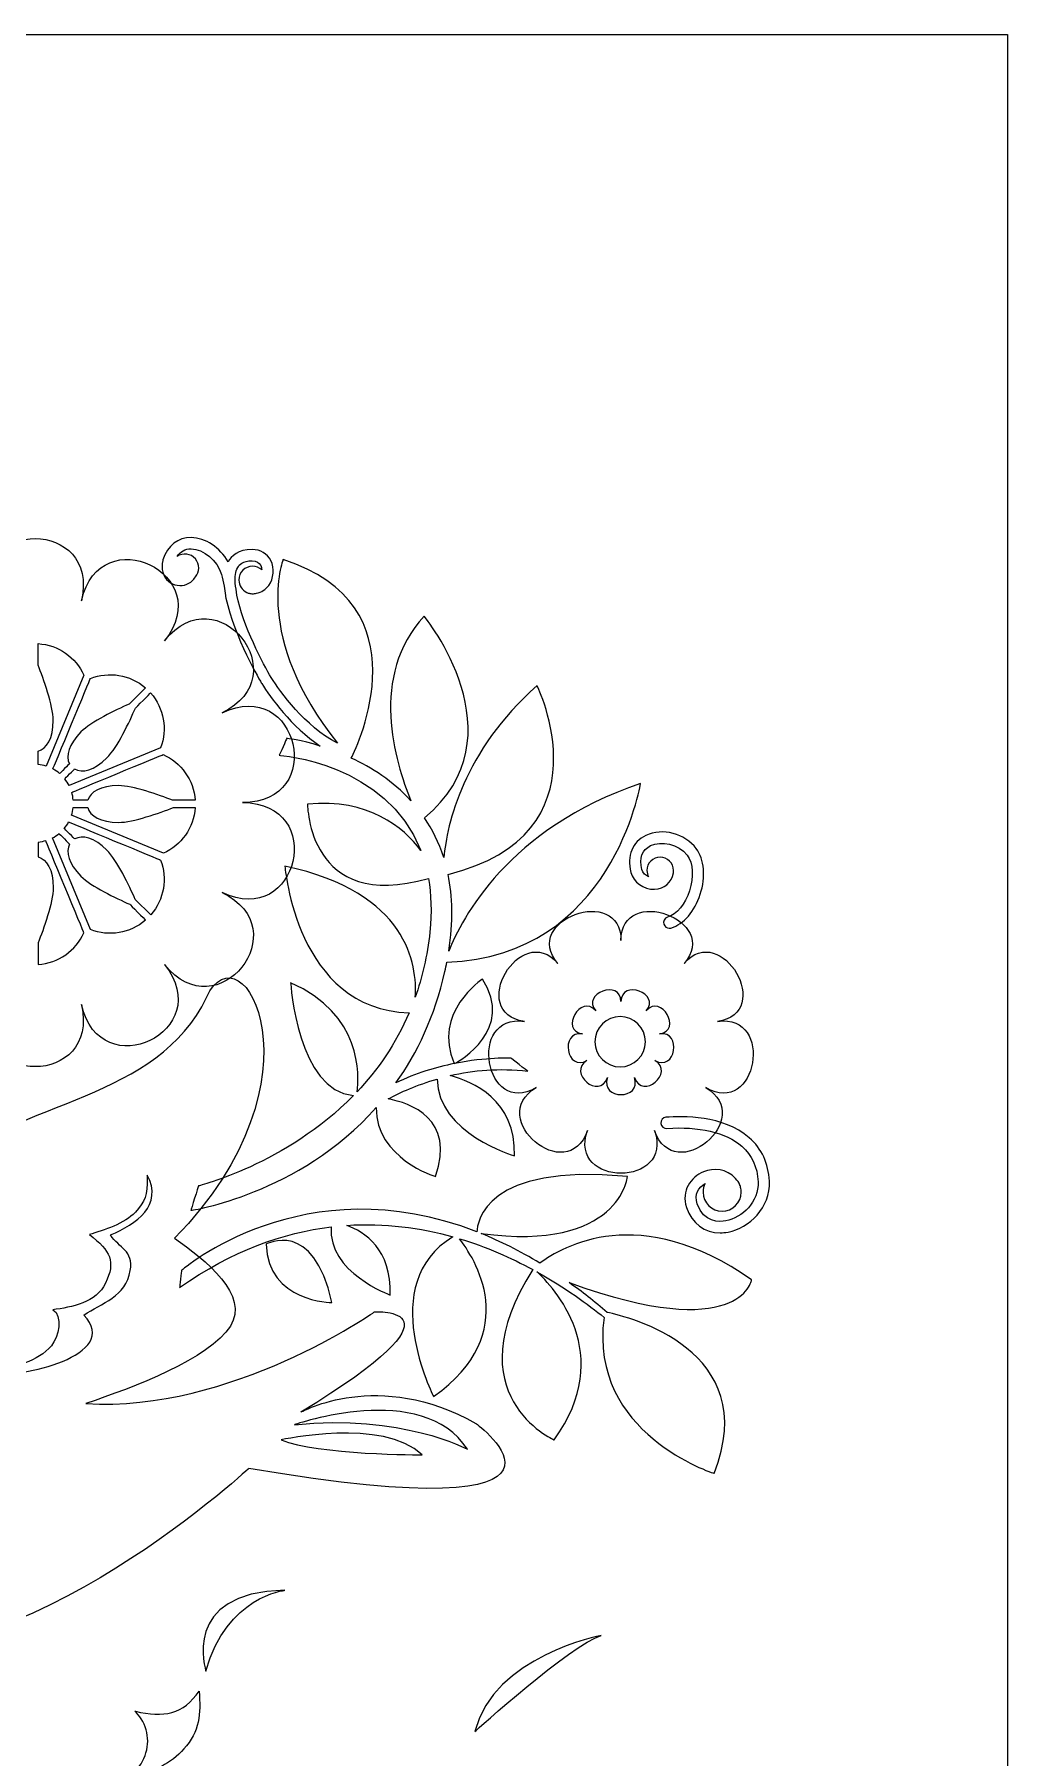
# Model space of a CAD drawing. Header units: millimetres. Extents: x -104 to 124, y -146 to 83.
# Drawn here: x 50 to 124.2, y -48.5 to 82.9 of the extents above; entities that cross this region are included whole.
import ezdxf

# ---------------------------------------------------------------- set-up
doc = ezdxf.new("R2010")
doc.units = ezdxf.units.MM
doc.header["$MEASUREMENT"] = 0
doc.layers.add('layer 1', color=7, linetype='Continuous')

msp = doc.modelspace()

# ---------------------------------------------------------------- linework, layer by layer
at = {"layer": 'layer 1', "color": 251}
msp.add_open_spline([(-104.4422, -145.6693), (-104.4422, -145.6693), (124.1578, -145.6693), (124.1578, -145.6693), (124.1578, -145.6693), (124.1578, -145.6693), (124.1578, 82.9307), (124.1578, 82.9307), (124.1578, 82.9307), (124.1578, 82.9307), (-104.4422, 82.9307), (-104.4422, 82.9307), (-104.4422, 82.9307), (-104.4422, 82.9307), (-104.4422, -145.6693), (-104.4422, -145.6693)], degree=3, knots=[0, 0, 0, 0, 0.2, 0.2, 0.2, 0.20000001, 0.4, 0.4, 0.4, 0.40000001, 0.6, 0.6, 0.6, 0.60000001, 1, 1, 1, 1], dxfattribs=at)
at = {"layer": 'layer 1', "color": 7}
for points, knots in [([(35.7967, 17.4781), (29.965, 14.6696), (36.146, 6.9194), (40.1817, 11.9803), (40.1817, 11.9803), (36.146, 6.9194), (45.0772, 2.618), (46.518, 8.9288), (46.518, 8.9288), (45.0773, 2.618), (54.9899, 2.618), (53.5492, 8.9288), (53.5492, 8.9288), (54.99, 2.618), (63.9212, 6.9194), (59.8854, 11.9803), (59.8854, 11.9803), (63.9213, 6.9194), (70.1022, 14.6696), (64.2705, 17.478), (64.2705, 17.478), (70.1023, 14.6696), (72.3078, 24.3343), (65.835, 24.3343), (65.835, 24.3343), (72.3078, 24.3343), (70.1022, 33.999), (64.2705, 31.1901), (64.2705, 31.1901), (70.1023, 33.999), (63.9212, 41.7495), (59.8854, 36.6885), (59.8854, 36.6885), (63.9213, 41.7496), (54.9899, 46.05), (53.5492, 39.7401), (53.5492, 39.7401), (54.99, 46.05), (45.0772, 46.05), (46.518, 39.7401), (46.518, 39.7401), (45.0773, 46.05), (36.146, 41.7495), (40.1817, 36.6885), (40.1817, 36.6885), (36.146, 41.7496), (29.9649, 33.999), (35.7967, 31.1901), (35.7967, 31.1901), (29.965, 33.999), (27.7594, 24.3343), (34.2318, 24.3343), (34.2318, 24.3343), (27.7594, 24.3343), (29.9649, 14.6696), (35.7967, 17.4781)], [0, 0, 0, 0, 0.06666667, 0.06666667, 0.06666667, 0.06666668, 0.13333333, 0.13333333, 0.13333333, 0.13333334, 0.2, 0.2, 0.2, 0.20000001, 0.26666667, 0.26666667, 0.26666667, 0.26666668, 0.33333333, 0.33333333, 0.33333333, 0.33333334, 0.4, 0.4, 0.4, 0.40000001, 0.46666667, 0.46666667, 0.46666667, 0.46666668, 0.53333333, 0.53333333, 0.53333333, 0.53333334, 0.6, 0.6, 0.6, 0.60000001, 0.66666667, 0.66666667, 0.66666667, 0.66666668, 0.73333333, 0.73333333, 0.73333333, 0.73333334, 0.8, 0.8, 0.8, 0.80000001, 0.86666667, 0.86666667, 0.86666667, 0.86666668, 1, 1, 1, 1]), ([(53.7359, 34.059), (53.1192, 35.4076), (51.8019, 36.3662), (50.2469, 36.4617), (50.2469, 36.4617), (50.2469, 36.4617), (50.2468, 34.8241), (50.2468, 34.8241), (50.2468, 34.8241), (50.6518, 33.7891), (51.3941, 31.7384), (51.3941, 30.6112), (51.3941, 30.6112), (51.3941, 29.2361), (50.8992, 28.4287), (50.2469, 28.2632), (50.2469, 28.2632), (50.2469, 28.2632), (50.2468, 27.25), (50.2468, 27.25), (50.2468, 27.25), (50.4589, 27.2288), (50.6643, 27.1844), (50.8621, 27.1209), (50.8621, 27.1209), (50.8621, 27.1209), (53.7359, 34.059), (53.7359, 34.059)], [0, 0, 0, 0, 0.24999999, 0.25, 0.25, 0.25, 0.37499999, 0.375, 0.375, 0.375, 0.49999999, 0.5, 0.5, 0.5, 0.62499999, 0.625, 0.625, 0.625, 0.74999999, 0.75, 0.75, 0.75, 0.87499999, 0.875, 0.875, 0.875, 1, 1, 1, 1]), ([(58.4274, 33.0902), (57.2445, 34.1129), (55.6211, 34.3489), (54.2315, 33.8042), (54.2315, 33.8042), (54.2315, 33.8042), (51.3726, 26.9021), (51.3726, 26.9021), (51.3726, 26.9021), (51.556, 26.8023), (51.7261, 26.682), (51.8845, 26.5477), (51.8845, 26.5477), (51.8845, 26.5477), (52.6397, 27.3029), (52.6397, 27.3029), (52.6397, 27.3029), (52.3296, 27.8832), (52.5632, 28.7843), (53.5129, 29.7332), (53.5129, 29.7332), (54.2809, 30.5015), (56.1428, 31.3891), (57.1881, 31.8509), (57.1881, 31.8509), (57.1881, 31.8509), (58.4274, 33.0902), (58.4274, 33.0902)], [0, 0, 0, 0, 0.24999999, 0.25, 0.25, 0.25, 0.37499999, 0.375, 0.375, 0.375, 0.49999999, 0.5, 0.5, 0.5, 0.62499999, 0.625, 0.625, 0.625, 0.74999999, 0.75, 0.75, 0.75, 0.87499999, 0.875, 0.875, 0.875, 1, 1, 1, 1]), ([(59.5885, 28.5242), (60.1095, 29.9156), (59.8559, 31.5288), (58.8215, 32.6986), (58.8215, 32.6986), (58.8215, 32.6986), (57.6675, 31.544), (57.6675, 31.544), (57.6675, 31.544), (57.2223, 30.5273), (56.2956, 28.5479), (55.4972, 27.7491), (55.4972, 27.7491), (54.5236, 26.7765), (53.6025, 26.5554), (53.0243, 26.9011), (53.0243, 26.9011), (53.0243, 26.9011), (52.2718, 26.1486), (52.2718, 26.1486), (52.2718, 26.1486), (52.3999, 25.9888), (52.5117, 25.8159), (52.6045, 25.6318), (52.6045, 25.6318), (52.6045, 25.6318), (59.5885, 28.5242), (59.5885, 28.5242)], [0, 0, 0, 0, 0.24999999, 0.25, 0.25, 0.25, 0.37499999, 0.375, 0.375, 0.375, 0.49999999, 0.5, 0.5, 0.5, 0.62499999, 0.625, 0.625, 0.625, 0.74999999, 0.75, 0.75, 0.75, 0.87499999, 0.875, 0.875, 0.875, 1, 1, 1, 1]), ([(62.224, 24.5167), (62.115, 26.078), (61.1361, 27.3964), (59.7698, 27.9969), (59.7698, 27.9969), (59.7698, 27.9969), (52.8105, 25.115), (52.8105, 25.115), (52.8105, 25.115), (52.8673, 24.9227), (52.9036, 24.7223), (52.9202, 24.516), (52.9202, 24.516), (52.9202, 24.516), (54.035, 24.5159), (54.035, 24.5159), (54.035, 24.5159), (54.2184, 25.152), (55.0238, 25.6294), (56.375, 25.6293), (56.375, 25.6293), (57.4724, 25.6297), (59.4445, 24.9266), (60.5028, 24.5167), (60.5028, 24.5167), (60.5028, 24.5167), (62.224, 24.5167), (62.224, 24.5167)], [0, 0, 0, 0, 0.24999999, 0.25, 0.25, 0.25, 0.37499999, 0.375, 0.375, 0.375, 0.49999999, 0.5, 0.5, 0.5, 0.62499999, 0.625, 0.625, 0.625, 0.74999999, 0.75, 0.75, 0.75, 0.87499999, 0.875, 0.875, 0.875, 1, 1, 1, 1]), ([(59.7945, 20.4689), (61.1547, 21.0778), (62.1242, 22.3986), (62.2247, 23.96), (62.2247, 23.96), (62.2247, 23.96), (60.56, 23.96), (60.56, 23.96), (60.56, 23.96), (59.5168, 23.5532), (57.4919, 22.8244), (56.375, 22.824), (56.375, 22.824), (55.0072, 22.824), (54.2004, 23.313), (54.0291, 23.96), (54.0291, 23.96), (54.0291, 23.96), (52.9146, 23.96), (52.9146, 23.96), (52.9146, 23.96), (52.8934, 23.7564), (52.8514, 23.5589), (52.7907, 23.3698), (52.7907, 23.3698), (52.7907, 23.3698), (59.7945, 20.4689), (59.7945, 20.4689)], [0, 0, 0, 0, 0.24999999, 0.25, 0.25, 0.25, 0.37499999, 0.375, 0.375, 0.375, 0.49999999, 0.5, 0.5, 0.5, 0.62499999, 0.625, 0.625, 0.625, 0.74999999, 0.75, 0.75, 0.75, 0.87499999, 0.875, 0.875, 0.875, 1, 1, 1, 1]), ([(58.8328, 15.7671), (59.8646, 16.9436), (60.1123, 18.5635), (59.5797, 19.9557), (59.5797, 19.9557), (59.5797, 19.9557), (52.5738, 22.8575), (52.5738, 22.8575), (52.5738, 22.8575), (52.4778, 22.6808), (52.365, 22.515), (52.2366, 22.3623), (52.2366, 22.3623), (52.2366, 22.3623), (53.0366, 21.5618), (53.0366, 21.5618), (53.0366, 21.5618), (53.6162, 21.8962), (54.531, 21.6705), (55.4972, 20.7049), (55.4972, 20.7049), (56.2846, 19.9171), (57.1998, 17.9762), (57.651, 16.9485), (57.651, 16.9485), (57.651, 16.9485), (58.8328, 15.7671), (58.8328, 15.7671)], [0, 0, 0, 0, 0.24999999, 0.25, 0.25, 0.25, 0.37499999, 0.375, 0.375, 0.375, 0.49999999, 0.5, 0.5, 0.5, 0.62499999, 0.625, 0.625, 0.625, 0.74999999, 0.75, 0.75, 0.75, 0.87499999, 0.875, 0.875, 0.875, 1, 1, 1, 1]), ([(50.2455, 21.3046), (50.4473, 21.3248), (50.6437, 21.3653), (50.8325, 21.4238), (50.8325, 21.4238), (50.8325, 21.4238), (53.7394, 14.4047), (53.7394, 14.4047), (53.7394, 14.4047), (53.1256, 13.0507), (51.8047, 12.0883), (50.2461, 11.9927), (50.2461, 11.9927), (50.2461, 11.9927), (50.2462, 13.6275), (50.2462, 13.6275), (50.2462, 13.6275), (50.6505, 14.6619), (51.3941, 16.715), (51.3941, 17.8435), (51.3941, 17.8435), (51.3941, 19.2183), (50.8984, 20.0272), (50.2454, 20.1916), (50.2454, 20.1916), (50.2454, 20.1916), (50.2455, 21.3046), (50.2455, 21.3046)], [0, 0, 0, 0, 0.125, 0.125, 0.125, 0.12500001, 0.25, 0.25, 0.25, 0.25000001, 0.375, 0.375, 0.375, 0.37500001, 0.5, 0.5, 0.5, 0.50000001, 0.625, 0.625, 0.625, 0.62500001, 0.75, 0.75, 0.75, 0.75000001, 1, 1, 1, 1]), ([(54.2417, 14.6474), (55.6327, 14.1051), (57.2577, 14.3457), (58.4388, 15.3741), (58.4388, 15.3741), (58.4388, 15.3741), (57.2266, 16.5865), (57.2266, 16.5865), (57.2266, 16.5865), (56.189, 17.0437), (54.2901, 17.9434), (53.5129, 18.7209), (53.5129, 18.7209), (52.5558, 19.6776), (52.3255, 20.5857), (52.6469, 21.166), (52.6469, 21.166), (52.6469, 21.166), (51.8425, 21.9703), (51.8425, 21.9703), (51.8425, 21.9703), (51.689, 21.8433), (51.5222, 21.7333), (51.3451, 21.6387), (51.3451, 21.6387), (51.3451, 21.6387), (54.2417, 14.6474), (54.2417, 14.6474)], [0, 0, 0, 0, 0.24999999, 0.25, 0.25, 0.25, 0.37499999, 0.375, 0.375, 0.375, 0.49999999, 0.5, 0.5, 0.5, 0.62499999, 0.625, 0.625, 0.625, 0.74999999, 0.75, 0.75, 0.75, 0.87499999, 0.875, 0.875, 0.875, 1, 1, 1, 1]), ([(17.0244, -3.0032), (17.0244, -3.0032), (19.3919, -5.0475), (19.3919, -5.0475), (19.3919, -5.0475), (20.5755, -12.3641), (20.4675, -34.0988), (33.7019, -39.2635), (33.7019, -39.2635), (46.9368, -44.4278), (66.3042, -26.4594), (66.3042, -26.4594), (66.3042, -26.4594), (94.9248, -31.3008), (83.627, -23.0163), (83.627, -23.0163), (83.627, -23.0163), (76.2029, -18.8199), (70.285, -22.1555), (70.285, -22.1555), (70.285, -22.1555), (83.7347, -13.978), (75.8804, -14.5157), (75.8804, -14.5157), (75.8804, -14.5157), (75.8804, -14.5157), (64.9263, -22.2151), (53.8833, -21.5011), (53.8833, -21.5011), (57.4919, -20.2928), (63.3032, -18.1127), (64.9051, -15.5921), (64.9051, -15.5921), (66.3893, -13.2588), (63.0329, -10.5332), (60.6393, -8.8967), (60.6393, -8.8967), (72.5449, 3.2375), (65.7663, 15.258), (63.0763, 9.4781), (63.0763, 9.4781), (59.4534, 1.6955), (48.8371, 1.5519), (42.8212, -3.4904), (42.8212, -3.4904), (40.6252, -5.3308), (38.1, -7.1967), (36.4402, -9.5162), (36.4402, -9.5162), (35.0052, -7.3057), (33.5097, -5.001), (31.5503, -2.7877), (31.5503, -2.7877), (31.5091, -2.7414), (31.4688, -2.7023), (31.4283, -2.6568), (31.4283, -2.6568), (35.6377, -3.122), (39.4589, 1.4083), (39.4589, 1.4083), (39.4589, 1.4083), (39.459, 1.4083), (42.2667, 5.3813), (40.5881, 7.0037), (40.5881, 7.0037), (38.9746, 8.5638), (37.9194, 6.3616), (37.145, 2.2151), (37.145, 2.2151), (36.465, -1.4248), (32.8471, -2.1488), (31.0984, -2.3033), (31.0984, -2.3033), (31.0135, -2.2151), (30.928, -2.1251), (30.8441, -2.0412), (30.8441, -2.0412), (34.0646, -1.1906), (35.639, 3.991), (35.639, 3.991), (35.639, 3.991), (36.1235, 7.2186), (34.9663, 8.2698), (34.079, 8.0257), (34.079, 8.0257), (32.1, 7.4814), (34.6177, -0.423), (30.4394, -1.6535), (30.4394, -1.6535), (30.3012, -1.5254), (30.1632, -1.4065), (30.0267, -1.2905), (30.0267, -1.2905), (32.6052, 0.3676), (31.8728, 4.8514), (31.8728, 4.8514), (31.8728, 4.8514), (31.012, 9.4245), (28.0536, 7.9721), (28.376, 6.9494), (28.376, 6.9494), (28.6689, 6.0234), (32.8937, 1.6944), (29.5582, -0.9109), (29.5582, -0.9109), (23.9181, 3.3976), (19.9298, -2.1424), (19.9298, -2.1424), (19.9298, -2.1424), (19.9298, -2.1424), (17.3475, -1.7116), (17.3475, -1.7116), (17.3475, -1.7116), (17.3475, -1.7116), (18.9611, -3.1104), (18.9611, -3.1104), (18.9611, -3.1104), (18.9611, -3.1104), (17.0244, -3.0032), (17.0244, -3.0032)], [0, 0, 0, 0, 0.03225806, 0.03225806, 0.03225806, 0.03225807, 0.06451613, 0.06451613, 0.06451613, 0.06451614, 0.09677419, 0.09677419, 0.09677419, 0.0967742, 0.12903226, 0.12903226, 0.12903226, 0.12903227, 0.16129032, 0.16129032, 0.16129032, 0.16129033, 0.19354839, 0.19354839, 0.19354839, 0.1935484, 0.22580645, 0.22580645, 0.22580645, 0.22580646, 0.25806452, 0.25806452, 0.25806452, 0.25806453, 0.29032258, 0.29032258, 0.29032258, 0.29032259, 0.32258065, 0.32258065, 0.32258065, 0.32258066, 0.35483871, 0.35483871, 0.35483871, 0.35483872, 0.38709677, 0.38709677, 0.38709677, 0.38709678, 0.41935484, 0.41935484, 0.41935484, 0.41935485, 0.4516129, 0.4516129, 0.4516129, 0.45161291, 0.48387097, 0.48387097, 0.48387097, 0.48387098, 0.51612903, 0.51612903, 0.51612903, 0.51612904, 0.5483871, 0.5483871, 0.5483871, 0.54838711, 0.58064516, 0.58064516, 0.58064516, 0.58064517, 0.61290323, 0.61290323, 0.61290323, 0.61290324, 0.64516129, 0.64516129, 0.64516129, 0.6451613, 0.67741935, 0.67741935, 0.67741935, 0.67741936, 0.70967742, 0.70967742, 0.70967742, 0.70967743, 0.74193548, 0.74193548, 0.74193548, 0.74193549, 0.77419355, 0.77419355, 0.77419355, 0.77419356, 0.80645161, 0.80645161, 0.80645161, 0.80645162, 0.83870968, 0.83870968, 0.83870968, 0.83870969, 0.87096774, 0.87096774, 0.87096774, 0.87096775, 0.90322581, 0.90322581, 0.90322581, 0.90322582, 0.93548387, 0.93548387, 0.93548387, 0.93548388, 1, 1, 1, 1]), ([(94.6238, 8.0148), (95.6843, 8.0148), (96.5433, 7.155), (96.5433, 6.0949), (96.5433, 6.0949), (96.5433, 5.0353), (95.6843, 4.1755), (94.6238, 4.1755), (94.6238, 4.1755), (93.5634, 4.1755), (92.704, 5.0352), (92.704, 6.0949), (92.704, 6.0949), (92.704, 7.1551), (93.5634, 8.0148), (94.6238, 8.0148)], [0, 0, 0, 0, 0.2, 0.2, 0.2, 0.20000001, 0.4, 0.4, 0.4, 0.40000001, 0.6, 0.6, 0.6, 0.60000001, 1, 1, 1, 1]), ([(46.97, -19.1723), (48.3631, -18.6658), (50.2377, -18.3261), (51.2575, -17.0921), (51.2575, -17.0921), (51.7917, -16.4461), (52.1748, -14.7958), (51.3567, -14.3489), (51.3567, -14.3489), (52.7975, -14.1612), (54.6915, -13.7922), (55.3854, -12.3261), (55.3854, -12.3261), (56.1682, -10.6708), (55.7953, -9.8538), (54.1507, -8.6194), (54.1507, -8.6194), (55.2422, -8.2884), (56.8441, -7.7816), (57.6605, -6.9127), (57.6605, -6.9127), (58.3932, -6.1326), (58.5929, -5.5496), (58.5569, -4.2944), (58.5569, -4.2944), (58.5569, -4.2944), (58.5569, -4.0788), (58.5569, -4.0788), (58.5569, -4.0788), (59.811, -6.3796), (57.7455, -7.8034), (55.7706, -8.6459), (55.7706, -8.6459), (56.4177, -9.659), (57.5172, -9.8118), (57.2728, -11.3668), (57.2728, -11.3668), (56.9606, -13.3469), (55.0824, -13.8444), (53.7263, -14.7641), (53.7263, -14.7641), (56.7698, -17.8297), (48.6145, -19.6264), (46.97, -19.1723)], [0, 0, 0, 0, 0.08333333, 0.08333333, 0.08333333, 0.08333334, 0.16666667, 0.16666667, 0.16666667, 0.16666668, 0.25, 0.25, 0.25, 0.25000001, 0.33333333, 0.33333333, 0.33333333, 0.33333334, 0.41666667, 0.41666667, 0.41666667, 0.41666668, 0.5, 0.5, 0.5, 0.50000001, 0.58333333, 0.58333333, 0.58333333, 0.58333334, 0.66666667, 0.66666667, 0.66666667, 0.66666668, 0.75, 0.75, 0.75, 0.75000001, 0.83333333, 0.83333333, 0.83333333, 0.83333334, 1, 1, 1, 1]), ([(69.7833, -23.1238), (69.7833, -23.1238), (79.5383, -19.6808), (82.9815, -24.989), (82.9815, -24.989), (82.9815, -24.9889), (77.9604, -22.2628), (69.7833, -23.1238)], [0, 0, 0, 0, 0.33333333, 0.33333333, 0.33333333, 0.33333334, 1, 1, 1, 1]), ([(68.7786, -24.2718), (68.7786, -24.2718), (76.526, -22.5503), (79.5383, -25.4194), (79.5383, -25.4194), (79.5384, -25.4193), (71.5045, -25.4198), (68.7786, -24.2718)], [0, 0, 0, 0, 0.33333333, 0.33333333, 0.33333333, 0.33333334, 1, 1, 1, 1])]:
    msp.add_open_spline(points, degree=3, knots=knots, dxfattribs=at)
at = {"layer": 'layer 1', "color": 254}
for points, knots in [([(96.1804, 25.7969), (96.1804, 25.7969), (94.0421, 12.5677), (81.4119, 12.1765), (81.4119, 12.1765), (81.3657, 11.9377), (81.3153, 11.696), (81.2602, 11.4508), (81.2602, 11.4508), (80.4884, 8.024), (79.1499, 5.2313), (77.5272, 2.9538), (77.5272, 2.9538), (79.0293, 3.6975), (80.5917, 4.1532), (81.9739, 4.4291), (81.9739, 4.4291), (80.2612, 8.2981), (84.1294, 10.8768), (84.1294, 10.8768), (84.1294, 10.8768), (86.6049, 7.0263), (82.3599, 4.6274), (82.0035, 4.4351), (82.0035, 4.4351), (84.4223, 4.9146), (86.281, 4.8514), (86.281, 4.8514), (86.281, 4.8514), (86.281, 4.8514), (87.5726, 3.8471), (87.5726, 3.8471), (87.5726, 3.8471), (85.4061, 4.1124), (83.4037, 3.9137), (81.6688, 3.513), (81.6688, 3.513), (83.3699, 3.0699), (86.6747, 1.6591), (86.5678, -2.6084), (86.5678, -2.6084), (86.5679, -2.6084), (80.6877, -0.8696), (80.6669, 3.2515), (80.6669, 3.2515), (79.1334, 2.806), (77.8577, 2.2274), (76.9299, 1.7314), (76.9299, 1.7314), (78.6043, 1.4224), (82.0925, 0.2416), (80.5431, -4.1868), (80.5431, -4.1868), (80.5431, -4.1867), (75.9767, -2.7905), (76.0286, 1.0746), (76.0286, 1.0746), (70.1065, -5.5717), (61.8927, -6.7688), (61.8927, -6.7688), (61.8927, -6.7688), (61.8927, -6.7688), (62.4664, -4.9039), (62.4664, -4.9039), (62.4664, -4.9039), (62.4664, -4.9039), (69.1247, -3.2854), (74.2908, 1.996), (74.2908, 1.996), (70.0525, 2.2864), (69.4958, 10.5904), (69.4958, 10.5904), (69.4958, 10.5904), (74.9724, 8.2257), (74.7254, 3.4879), (74.5642, 2.2733), (74.5642, 2.2733), (76.1196, 3.9201), (77.5183, 5.915), (78.54, 8.3058), (78.54, 8.3058), (69.9128, 8.5432), (69.0661, 19.485), (69.0661, 19.485), (69.0661, 19.485), (78.4589, 17.4957), (79.1683, 11.9352), (78.9997, 9.4837), (78.9997, 9.4837), (79.5348, 10.9943), (79.9264, 12.646), (80.1123, 14.4635), (80.1123, 14.4635), (80.2687, 15.9954), (80.215, 17.3507), (80.0061, 18.5554), (80.0061, 18.5554), (70.7927, 15.9142), (70.787, 24.2189), (70.787, 24.2189), (70.787, 24.2189), (75.4173, 24.6642), (78.1368, 22.4592), (79.4163, 20.6865), (79.4163, 20.6865), (76.8181, 27.3904), (68.6354, 27.9492), (68.6354, 27.9492), (68.6354, 27.9492), (68.6354, 27.9492), (69.2094, 29.2404), (69.2094, 29.2404), (69.2094, 29.2404), (69.2094, 29.2404), (70.2635, 29.1133), (71.7607, 28.6491), (71.7607, 28.6491), (69.5372, 30.1361), (67.9552, 32.3716), (67.2931, 33.4186), (67.2931, 33.4186), (67.2628, 33.4656), (65.1676, 37.0293), (64.5707, 39.9316), (64.5707, 39.9316), (64.5584, 39.9655), (64.5439, 39.9983), (64.5403, 40.0353), (64.5403, 40.0353), (64.5372, 40.0725), (64.5322, 40.1073), (64.5287, 40.1433), (64.5287, 40.1433), (64.4846, 40.3846), (64.4522, 40.6202), (64.4331, 40.8481), (64.4331, 40.8481), (64.3774, 41.1717), (64.3089, 41.4729), (64.2271, 41.7357), (64.2271, 41.7357), (63.8969, 42.8001), (62.8594, 43.6774), (61.9146, 43.6905), (61.9146, 43.6905), (61.4593, 43.7), (61.0983, 43.4993), (60.8362, 43.1133), (60.8362, 43.1133), (61.2822, 43.416), (61.8913, 43.3444), (62.2455, 42.9232), (62.2455, 42.9232), (62.5857, 42.5186), (62.5697, 41.9372), (62.2364, 41.5488), (62.2364, 41.5488), (62.0868, 41.3004), (61.8748, 41.1036), (61.5971, 40.9921), (61.5971, 40.9921), (61.1237, 40.8019), (60.5684, 40.8915), (60.1818, 41.22), (60.1818, 41.22), (59.7596, 41.5791), (59.6, 42.1584), (59.7465, 42.8082), (59.7465, 42.8082), (59.7465, 42.8082), (59.7589, 42.8534), (59.7589, 42.8534), (59.7589, 42.8534), (60.1321, 43.9463), (60.9191, 44.5784), (61.9263, 44.5512), (61.9263, 44.5512), (63.004, 44.5365), (64.1216, 43.773), (64.7301, 42.715), (64.7301, 42.715), (64.9796, 43.1459), (65.4946, 43.6404), (66.5536, 43.6404), (66.5536, 43.6404), (66.5615, 43.6404), (66.5681, 43.6404), (66.5759, 43.6404), (66.5759, 43.6404), (67.2049, 43.6362), (67.7196, 43.3289), (67.987, 42.7976), (67.987, 42.7976), (68.2826, 42.2095), (68.2184, 41.4292), (67.8314, 40.9), (67.8314, 40.9), (67.5975, 40.5812), (67.2705, 40.3825), (66.8948, 40.314), (66.8948, 40.314), (66.8013, 40.2862), (66.7032, 40.2668), (66.5999, 40.2668), (66.5999, 40.2668), (66.505, 40.2668), (66.4139, 40.2837), (66.3258, 40.3077), (66.3258, 40.3077), (66.3216, 40.3081), (66.3176, 40.308), (66.3134, 40.3087), (66.3134, 40.3087), (66.2983, 40.3113), (66.2873, 40.32), (66.2728, 40.3239), (66.2728, 40.3239), (66.2348, 40.3367), (66.1963, 40.3493), (66.1603, 40.3662), (66.1603, 40.3662), (66.1568, 40.3684), (66.1536, 40.3698), (66.1508, 40.3719), (66.1508, 40.3719), (65.7973, 40.5402), (65.5507, 40.8982), (65.5507, 41.3156), (65.5507, 41.3156), (65.5508, 41.8952), (66.0206, 42.3651), (66.5999, 42.3651), (66.5999, 42.3651), (66.8702, 42.3651), (67.1139, 42.26), (67.3001, 42.0924), (67.3001, 42.0924), (67.2882, 42.205), (67.2663, 42.3146), (67.2179, 42.4106), (67.2179, 42.4106), (67.0956, 42.6533), (66.8775, 42.7778), (66.5702, 42.7796), (66.5702, 42.7796), (65.8185, 42.7846), (65.5863, 42.4889), (65.4632, 42.2663), (65.4632, 42.2663), (65.295, 41.964), (65.2441, 41.5466), (65.2695, 41.064), (65.2695, 41.064), (65.3211, 40.7773), (65.363, 40.4738), (65.3927, 40.1588), (65.3927, 40.1588), (65.8552, 37.8764), (67.4317, 34.81), (68.0201, 33.8783), (68.0201, 33.8783), (68.731, 32.7548), (70.5584, 30.1851), (73.079, 28.8657), (73.079, 28.8657), (66.5815, 36.998), (68.9218, 42.8696), (68.9218, 42.8696), (68.9218, 42.8696), (79.7243, 39.4509), (74.6263, 28.7338), (74.1246, 27.7368), (74.1246, 27.7368), (75.6564, 27.02), (77.3003, 25.9782), (78.6737, 24.4757), (78.6737, 24.4757), (77.4439, 27.4381), (75.462, 34.0208), (79.6816, 38.5653), (79.6816, 38.5653), (79.6816, 38.5653), (87.2106, 29.3522), (79.6996, 23.1807), (79.6996, 23.1807), (80.3025, 22.2998), (80.8098, 21.294), (81.1749, 20.1461), (81.1749, 20.1461), (81.4237, 22.6703), (82.6322, 28.2406), (88.2897, 33.2574), (88.2897, 33.2574), (88.2897, 33.2574), (93.8893, 21.9301), (81.5075, 18.8623), (81.5075, 18.8623), (81.8501, 17.1898), (81.9051, 15.2527), (81.5566, 13.0097), (81.5566, 13.0097), (82.5116, 15.4161), (86.069, 22.3873), (96.1804, 25.7969)], [0, 0, 0, 0, 0.01298701, 0.01298701, 0.01298701, 0.01298702, 0.02597403, 0.02597403, 0.02597403, 0.02597404, 0.03896104, 0.03896104, 0.03896104, 0.03896105, 0.05194805, 0.05194805, 0.05194805, 0.05194806, 0.06493506, 0.06493506, 0.06493506, 0.06493507, 0.07792208, 0.07792208, 0.07792208, 0.07792209, 0.09090909, 0.09090909, 0.09090909, 0.0909091, 0.1038961, 0.1038961, 0.1038961, 0.10389611, 0.11688312, 0.11688312, 0.11688312, 0.11688313, 0.12987013, 0.12987013, 0.12987013, 0.12987014, 0.14285714, 0.14285714, 0.14285714, 0.14285715, 0.15584416, 0.15584416, 0.15584416, 0.15584417, 0.16883117, 0.16883117, 0.16883117, 0.16883118, 0.18181818, 0.18181818, 0.18181818, 0.18181819, 0.19480519, 0.19480519, 0.19480519, 0.1948052, 0.20779221, 0.20779221, 0.20779221, 0.20779222, 0.22077922, 0.22077922, 0.22077922, 0.22077923, 0.23376623, 0.23376623, 0.23376623, 0.23376624, 0.24675325, 0.24675325, 0.24675325, 0.24675326, 0.25974026, 0.25974026, 0.25974026, 0.25974027, 0.27272727, 0.27272727, 0.27272727, 0.27272728, 0.28571429, 0.28571429, 0.28571429, 0.2857143, 0.2987013, 0.2987013, 0.2987013, 0.29870131, 0.31168831, 0.31168831, 0.31168831, 0.31168832, 0.32467532, 0.32467532, 0.32467532, 0.32467533, 0.33766234, 0.33766234, 0.33766234, 0.33766235, 0.35064935, 0.35064935, 0.35064935, 0.35064936, 0.36363636, 0.36363636, 0.36363636, 0.36363637, 0.37662338, 0.37662338, 0.37662338, 0.37662339, 0.38961039, 0.38961039, 0.38961039, 0.3896104, 0.4025974, 0.4025974, 0.4025974, 0.40259741, 0.41558442, 0.41558442, 0.41558442, 0.41558443, 0.42857143, 0.42857143, 0.42857143, 0.42857144, 0.44155844, 0.44155844, 0.44155844, 0.44155845, 0.45454545, 0.45454545, 0.45454545, 0.45454546, 0.46753247, 0.46753247, 0.46753247, 0.46753248, 0.48051948, 0.48051948, 0.48051948, 0.48051949, 0.49350649, 0.49350649, 0.49350649, 0.4935065, 0.50649351, 0.50649351, 0.50649351, 0.50649352, 0.51948052, 0.51948052, 0.51948052, 0.51948053, 0.53246753, 0.53246753, 0.53246753, 0.53246754, 0.54545455, 0.54545455, 0.54545455, 0.54545456, 0.55844156, 0.55844156, 0.55844156, 0.55844157, 0.57142857, 0.57142857, 0.57142857, 0.57142858, 0.58441558, 0.58441558, 0.58441558, 0.58441559, 0.5974026, 0.5974026, 0.5974026, 0.59740261, 0.61038961, 0.61038961, 0.61038961, 0.61038962, 0.62337662, 0.62337662, 0.62337662, 0.62337663, 0.63636364, 0.63636364, 0.63636364, 0.63636365, 0.64935065, 0.64935065, 0.64935065, 0.64935066, 0.66233766, 0.66233766, 0.66233766, 0.66233767, 0.67532468, 0.67532468, 0.67532468, 0.67532469, 0.68831169, 0.68831169, 0.68831169, 0.6883117, 0.7012987, 0.7012987, 0.7012987, 0.70129871, 0.71428571, 0.71428571, 0.71428571, 0.71428572, 0.72727273, 0.72727273, 0.72727273, 0.72727274, 0.74025974, 0.74025974, 0.74025974, 0.74025975, 0.75324675, 0.75324675, 0.75324675, 0.75324676, 0.76623377, 0.76623377, 0.76623377, 0.76623378, 0.77922078, 0.77922078, 0.77922078, 0.77922079, 0.79220779, 0.79220779, 0.79220779, 0.7922078, 0.80519481, 0.80519481, 0.80519481, 0.80519482, 0.81818182, 0.81818182, 0.81818182, 0.81818183, 0.83116883, 0.83116883, 0.83116883, 0.83116884, 0.84415584, 0.84415584, 0.84415584, 0.84415585, 0.85714286, 0.85714286, 0.85714286, 0.85714287, 0.87012987, 0.87012987, 0.87012987, 0.87012988, 0.88311688, 0.88311688, 0.88311688, 0.88311689, 0.8961039, 0.8961039, 0.8961039, 0.89610391, 0.90909091, 0.90909091, 0.90909091, 0.90909092, 0.92207792, 0.92207792, 0.92207792, 0.92207793, 0.93506494, 0.93506494, 0.93506494, 0.93506495, 0.94805195, 0.94805195, 0.94805195, 0.94805196, 0.96103896, 0.96103896, 0.96103896, 0.96103897, 0.97402597, 0.97402597, 0.97402597, 0.97402598, 1, 1, 1, 1]), ([(98.4966, 14.7701), (98.454, 14.7567), (98.4105, 14.7503), (98.3679, 14.7503), (98.3679, 14.7503), (98.1852, 14.7504), (98.0151, 14.8682), (97.9572, 15.0516), (97.9572, 15.0516), (97.8863, 15.2789), (98.0123, 15.5201), (98.2391, 15.5914), (98.2391, 15.5914), (98.9411, 15.8119), (99.5832, 16.5869), (99.9162, 17.6135), (99.9162, 17.6135), (100.2531, 18.6542), (100.1822, 19.715), (99.7349, 20.3161), (99.7349, 20.3161), (99.0569, 21.2271), (97.7477, 21.4334), (96.9493, 21.0559), (96.9493, 21.0559), (96.2968, 20.7465), (96.0568, 20.096), (96.2752, 19.2246), (96.2752, 19.2246), (96.3401, 18.9651), (96.551, 18.7738), (96.7962, 18.6715), (96.7962, 18.6715), (96.7137, 18.8182), (96.6625, 18.9851), (96.6625, 19.1654), (96.6625, 19.1654), (96.6626, 19.7239), (97.1151, 20.1764), (97.6732, 20.1764), (97.6732, 20.1764), (98.2321, 20.1764), (98.685, 19.7238), (98.685, 19.1654), (98.685, 19.1654), (98.6851, 19.1541), (98.6822, 19.1435), (98.6822, 19.1322), (98.6822, 19.1322), (98.691, 19.0808), (98.6938, 19.0271), (98.6829, 18.9724), (98.6829, 18.9724), (98.5379, 18.2242), (97.9876, 17.7472), (97.2474, 17.7271), (97.2474, 17.7271), (96.4153, 17.7046), (95.6296, 18.2584), (95.4402, 19.0154), (95.4402, 19.0154), (95.1213, 20.2907), (95.5471, 21.3438), (96.5807, 21.8334), (96.5807, 21.8334), (97.8437, 22.4314), (99.568, 21.9816), (100.4253, 20.8301), (100.4253, 20.8301), (101.0434, 19.9997), (101.1619, 18.6655), (100.7346, 17.3479), (100.7346, 17.3479), (100.3117, 16.0412), (99.4752, 15.0774), (98.4966, 14.7701)], [0, 0, 0, 0, 0.05, 0.05, 0.05, 0.05000001, 0.1, 0.1, 0.1, 0.10000001, 0.15, 0.15, 0.15, 0.15000001, 0.2, 0.2, 0.2, 0.20000001, 0.25, 0.25, 0.25, 0.25000001, 0.3, 0.3, 0.3, 0.30000001, 0.35, 0.35, 0.35, 0.35000001, 0.4, 0.4, 0.4, 0.40000001, 0.45, 0.45, 0.45, 0.45000001, 0.5, 0.5, 0.5, 0.50000001, 0.55, 0.55, 0.55, 0.55000001, 0.6, 0.6, 0.6, 0.60000001, 0.65, 0.65, 0.65, 0.65000001, 0.7, 0.7, 0.7, 0.70000001, 0.75, 0.75, 0.75, 0.75000001, 0.8, 0.8, 0.8, 0.80000001, 0.85, 0.85, 0.85, 0.85000001, 0.9, 0.9, 0.9, 0.90000001, 1, 1, 1, 1]), ([(72.6525, -13.7986), (72.6525, -13.7986), (67.7739, -13.7986), (67.6307, -9.3514), (67.6307, -9.3514), (67.6308, -9.3514), (71.2177, -7.3427), (72.6525, -13.7986)], [0, 0, 0, 0, 0.33333333, 0.33333333, 0.33333333, 0.33333334, 1, 1, 1, 1]), ([(63.0404, -41.9173), (63.0404, -41.9173), (61.0313, -35.892), (69.0661, -35.7487), (69.0661, -35.7487), (69.0662, -35.7487), (64.6183, -36.1795), (63.0404, -41.9173)], [0, 0, 0, 0, 0.33333333, 0.33333333, 0.33333333, 0.33333334, 1, 1, 1, 1]), ([(83.5555, -46.5084), (84.9906, -40.7694), (93.1672, -39.1919), (93.1672, -39.1919), (93.1672, -39.1919), (90.8721, -39.9091), (83.5554, -46.5085), (83.5555, -46.5084)], [0, 0, 0, 0, 0.33333333, 0.33333333, 0.33333333, 0.33333334, 1, 1, 1, 1]), ([(57.3356, -49.912), (59.1443, -49.5896), (60.3533, -48.9641), (61.3579, -47.8515), (61.3579, -47.8515), (62.5602, -46.5212), (62.6541, -45.2025), (62.5182, -43.446), (62.5182, -43.446), (61.3255, -45.2113), (59.7906, -45.4857), (57.6704, -44.9746), (57.6704, -44.9746), (57.6524, -44.9703), (57.6366, -44.9647), (57.6192, -44.9601), (57.6192, -44.9601), (57.8086, -45.1453), (57.9748, -45.3446), (58.105, -45.5549), (58.105, -45.5549), (58.7678, -46.627), (58.763, -47.8811), (58.0912, -48.9966), (58.0912, -48.9966), (57.8845, -49.3388), (57.6263, -49.6443), (57.3356, -49.912)], [0, 0, 0, 0, 0.24999999, 0.25, 0.25, 0.25, 0.37499999, 0.375, 0.375, 0.375, 0.49999999, 0.5, 0.5, 0.5, 0.62499999, 0.625, 0.625, 0.625, 0.74999999, 0.75, 0.75, 0.75, 0.87499999, 0.875, 0.875, 0.875, 1, 1, 1, 1]), ([(33.2928, -45.6304), (36.7006, -45.8738), (40.1257, -46.6203), (43.5296, -47.9429), (43.5296, -47.9429), (44.0112, -48.1305), (44.4881, -48.3115), (44.9594, -48.4868), (44.9594, -48.4868), (44.9594, -48.4868), (44.9661, -48.5253), (44.9661, -48.5253), (44.9661, -48.5253), (51.7772, -52.3141), (53.2137, -57.1468), (53.4398, -59.8368), (53.4398, -59.8368), (53.3122, -59.7591), (53.1971, -59.3595), (53.1283, -59.1968), (53.1283, -59.1968), (52.4193, -57.5158), (48.206, -56.1269), (46.6143, -58.3858), (46.6143, -58.3858), (47.0249, -57.1084), (47.1925, -55.8401), (46.9759, -54.6354), (46.9759, -54.6354), (46.1452, -50.0094), (39.9796, -48.6452), (36.6187, -51.4022), (36.6187, -51.4022), (36.6071, -50.377), (36.3933, -49.3878), (36.1439, -48.7832), (36.1439, -48.7832), (35.583, -47.4218), (34.6703, -46.4023), (33.2928, -45.6304)], [0, 0, 0, 0, 0.09090909, 0.09090909, 0.09090909, 0.0909091, 0.18181818, 0.18181818, 0.18181818, 0.18181819, 0.27272727, 0.27272727, 0.27272727, 0.27272728, 0.36363636, 0.36363636, 0.36363636, 0.36363637, 0.45454545, 0.45454545, 0.45454545, 0.45454546, 0.54545455, 0.54545455, 0.54545455, 0.54545456, 0.63636364, 0.63636364, 0.63636364, 0.63636365, 0.72727273, 0.72727273, 0.72727273, 0.72727274, 0.81818182, 0.81818182, 0.81818182, 0.81818183, 1, 1, 1, 1])]:
    msp.add_open_spline(points, degree=3, knots=knots, dxfattribs=at)
at = {"layer": 'layer 1', "color": 7, "lineweight": 9}
for points in [[(88.2096, 2.6057), (84.3415, 0.2378), (90.6001, -5.0137), (92.129, -0.6816), (92.129, -0.6816), (90.6001, -5.0136), (98.7704, -5.0137), (97.2422, -0.6816), (97.2422, -0.6816), (98.7704, -5.0136), (105.0287, 0.2378), (101.1604, 2.6056), (101.1604, 2.6056), (105.0288, 0.2378), (106.4472, 8.2832), (102.0494, 7.6422), (102.0494, 7.6422), (106.4472, 8.2833), (102.3627, 15.3592), (99.4911, 12.0724), (99.4911, 12.0724), (102.3628, 15.3593), (94.6852, 18.1529), (94.6852, 13.8211), (94.6852, 13.8211), (94.6852, 18.153), (87.0081, 15.3592), (89.8793, 12.0724), (89.8793, 12.0724), (87.0081, 15.3593), (82.9229, 8.2832), (87.3224, 7.6422), (87.3224, 7.6422), (82.923, 8.2833), (84.3414, 0.2378), (88.2096, 2.6057)], [(91.7395, 6.6901), (89.9813, 6.9466), (91.6143, 9.7765), (92.7633, 8.461), (92.7633, 8.461), (91.6143, 9.7766), (94.6852, 10.8945), (94.6852, 9.1613), (94.6852, 9.1613), (94.6852, 10.8945), (97.7568, 9.7765), (96.6075, 8.461), (96.6075, 8.461), (97.7569, 9.7766), (99.3906, 6.9465), (97.6305, 6.6901), (97.6305, 6.6901), (99.3906, 6.9466), (98.8233, 3.7278), (97.2757, 4.6757), (97.2757, 4.6757), (98.8234, 3.7278), (96.3193, 1.6281), (95.7083, 3.3595), (95.7083, 3.3595), (96.3193, 1.6281), (93.0522, 1.6281), (93.6632, 3.3595), (93.6632, 3.3595), (93.0522, 1.6281), (90.5482, 3.7278), (92.0951, 4.6757), (92.0951, 4.6757), (90.5482, 3.7278), (89.9813, 6.9465), (91.7395, 6.6901)]]:
    msp.add_open_spline(points, degree=3, knots=[0, 0, 0, 0, 0.1, 0.1, 0.1, 0.10000001, 0.2, 0.2, 0.2, 0.20000001, 0.3, 0.3, 0.3, 0.30000001, 0.4, 0.4, 0.4, 0.40000001, 0.5, 0.5, 0.5, 0.50000001, 0.6, 0.6, 0.6, 0.60000001, 0.7, 0.7, 0.7, 0.70000001, 0.8, 0.8, 0.8, 0.80000001, 1, 1, 1, 1], dxfattribs=at)
at = {"layer": 'layer 1', "color": 254, "lineweight": 9}
for points, knots in [([(102.2411, -8.4773), (101.06, -8.4773), (100.1085, -7.7728), (99.6841, -6.5405), (99.6841, -6.5405), (99.2513, -5.2839), (100.0079, -4.2245), (100.9784, -3.8276), (100.9784, -3.8276), (101.7496, -3.5125), (102.7582, -3.5803), (103.4203, -4.3445), (103.4203, -4.3445), (103.562, -4.4841), (103.6733, -4.6528), (103.7484, -4.8405), (103.7484, -4.8405), (103.7548, -4.8535), (103.7615, -4.8645), (103.7678, -4.8775), (103.7678, -4.8775), (103.7898, -4.9226), (103.7982, -4.9703), (103.8028, -5.0179), (103.8028, -5.0179), (103.8332, -5.134), (103.8539, -5.2532), (103.8539, -5.3788), (103.8539, -5.3788), (103.8541, -6.182), (103.2027, -6.833), (102.3994, -6.833), (102.3994, -6.833), (101.5965, -6.8329), (100.9456, -6.1821), (100.9456, -5.3788), (100.9456, -5.3788), (100.9457, -5.1406), (101.008, -4.9195), (101.1096, -4.7212), (101.1096, -4.7212), (100.6087, -5.0073), (100.2559, -5.558), (100.4976, -6.2604), (100.4976, -6.2604), (101.0035, -7.7262), (102.1962, -7.6666), (102.6851, -7.5731), (102.6851, -7.5731), (103.9227, -7.3356), (105.2139, -6.1253), (105.1415, -4.584), (105.1415, -4.584), (105.0893, -3.4639), (104.6709, -2.5531), (103.898, -1.8768), (103.898, -1.8768), (102.6989, -0.8269), (100.5632, -0.3228), (98.1901, -0.5267), (98.1901, -0.5267), (97.9544, -0.5493), (97.7441, -0.3718), (97.7244, -0.1351), (97.7244, -0.1351), (97.7036, 0.102), (97.8785, 0.3104), (98.1156, 0.3309), (98.1156, 0.3309), (99.3663, 0.4385), (102.4876, 0.5024), (104.4649, -1.2287), (104.4649, -1.2287), (105.4207, -2.0654), (105.9381, -3.1806), (106.0016, -4.5434), (106.0016, -4.5434), (106.0966, -6.5723), (104.4727, -8.1065), (102.8471, -8.418), (102.8471, -8.418), (102.6397, -8.4578), (102.4371, -8.4773), (102.2411, -8.4773)], [0, 0, 0, 0, 0.04545455, 0.04545455, 0.04545455, 0.04545456, 0.09090909, 0.09090909, 0.09090909, 0.0909091, 0.13636364, 0.13636364, 0.13636364, 0.13636365, 0.18181818, 0.18181818, 0.18181818, 0.18181819, 0.22727273, 0.22727273, 0.22727273, 0.22727274, 0.27272727, 0.27272727, 0.27272727, 0.27272728, 0.31818182, 0.31818182, 0.31818182, 0.31818183, 0.36363636, 0.36363636, 0.36363636, 0.36363637, 0.40909091, 0.40909091, 0.40909091, 0.40909092, 0.45454545, 0.45454545, 0.45454545, 0.45454546, 0.5, 0.5, 0.5, 0.50000001, 0.54545455, 0.54545455, 0.54545455, 0.54545456, 0.59090909, 0.59090909, 0.59090909, 0.5909091, 0.63636364, 0.63636364, 0.63636364, 0.63636365, 0.68181818, 0.68181818, 0.68181818, 0.68181819, 0.72727273, 0.72727273, 0.72727273, 0.72727274, 0.77272727, 0.77272727, 0.77272727, 0.77272728, 0.81818182, 0.81818182, 0.81818182, 0.81818183, 0.86363636, 0.86363636, 0.86363636, 0.86363637, 0.90909091, 0.90909091, 0.90909091, 0.90909092, 1, 1, 1, 1]), ([(93.3966, -14.9376), (92.1847, -13.9417), (90.4381, -12.6541), (88.2696, -11.4494), (88.2696, -11.4494), (89.498, -12.5737), (94.3853, -17.6971), (89.5809, -24.2715), (89.5809, -24.2715), (89.5809, -24.2714), (81.8727, -20.8432), (87.963, -11.2818), (87.963, -11.2818), (86.3135, -10.3882), (84.4331, -9.5525), (82.3669, -8.9295), (82.3669, -8.9295), (83.4334, -10.287), (87.3125, -16.0697), (80.3991, -20.9719), (80.3991, -20.9719), (80.3991, -20.9719), (75.9432, -12.3264), (81.8713, -8.7845), (81.8713, -8.7845), (79.4012, -8.0916), (76.6784, -7.7174), (73.7817, -7.9132), (73.7817, -7.9132), (75.1308, -8.407), (77.1963, -9.7338), (77.0992, -13.2249), (77.0992, -13.2249), (77.0993, -13.2249), (72.2997, -11.49), (72.5992, -8.0222), (72.5992, -8.0222), (68.9469, -8.4635), (65.0413, -9.8407), (61.032, -12.651), (61.032, -12.651), (61.032, -12.651), (61.1752, -11.3598), (61.1752, -11.3598), (61.1752, -11.3598), (61.1752, -11.3598), (70.4744, -3.2382), (83.7001, -8.4), (83.7001, -8.4), (83.7241, -7.7049), (84.2959, -3.1253), (95.1756, -4.1868), (95.1756, -4.1868), (95.1756, -4.1867), (94.6079, -9.9399), (84.0356, -8.5333), (84.0356, -8.5333), (85.482, -9.1196), (86.9742, -9.8668), (88.506, -10.7996), (88.506, -10.7996), (90.2032, -9.5189), (96.114, -6.0703), (104.6441, -12.077), (104.6441, -12.077), (104.6442, -12.0769), (103.7601, -16.9993), (90.7454, -12.2816), (90.7454, -12.2816), (91.699, -12.9628), (92.6656, -13.7181), (93.6438, -14.5535), (93.6438, -14.5535), (95.164, -14.8688), (105.5194, -17.3874), (101.793, -26.8358), (101.793, -26.8358), (101.793, -26.8358), (92.1914, -23.7903), (93.3966, -14.9376)], [0, 0, 0, 0, 0.04761905, 0.04761905, 0.04761905, 0.04761906, 0.0952381, 0.0952381, 0.0952381, 0.09523811, 0.14285714, 0.14285714, 0.14285714, 0.14285715, 0.19047619, 0.19047619, 0.19047619, 0.1904762, 0.23809524, 0.23809524, 0.23809524, 0.23809525, 0.28571429, 0.28571429, 0.28571429, 0.2857143, 0.33333333, 0.33333333, 0.33333333, 0.33333334, 0.38095238, 0.38095238, 0.38095238, 0.38095239, 0.42857143, 0.42857143, 0.42857143, 0.42857144, 0.47619048, 0.47619048, 0.47619048, 0.47619049, 0.52380952, 0.52380952, 0.52380952, 0.52380953, 0.57142857, 0.57142857, 0.57142857, 0.57142858, 0.61904762, 0.61904762, 0.61904762, 0.61904763, 0.66666667, 0.66666667, 0.66666667, 0.66666668, 0.71428571, 0.71428571, 0.71428571, 0.71428572, 0.76190476, 0.76190476, 0.76190476, 0.76190477, 0.80952381, 0.80952381, 0.80952381, 0.80952382, 0.85714286, 0.85714286, 0.85714286, 0.85714287, 0.9047619, 0.9047619, 0.9047619, 0.90476191, 1, 1, 1, 1])]:
    msp.add_open_spline(points, degree=3, knots=knots, dxfattribs=at)

doc.saveas('drawing.dxf')
